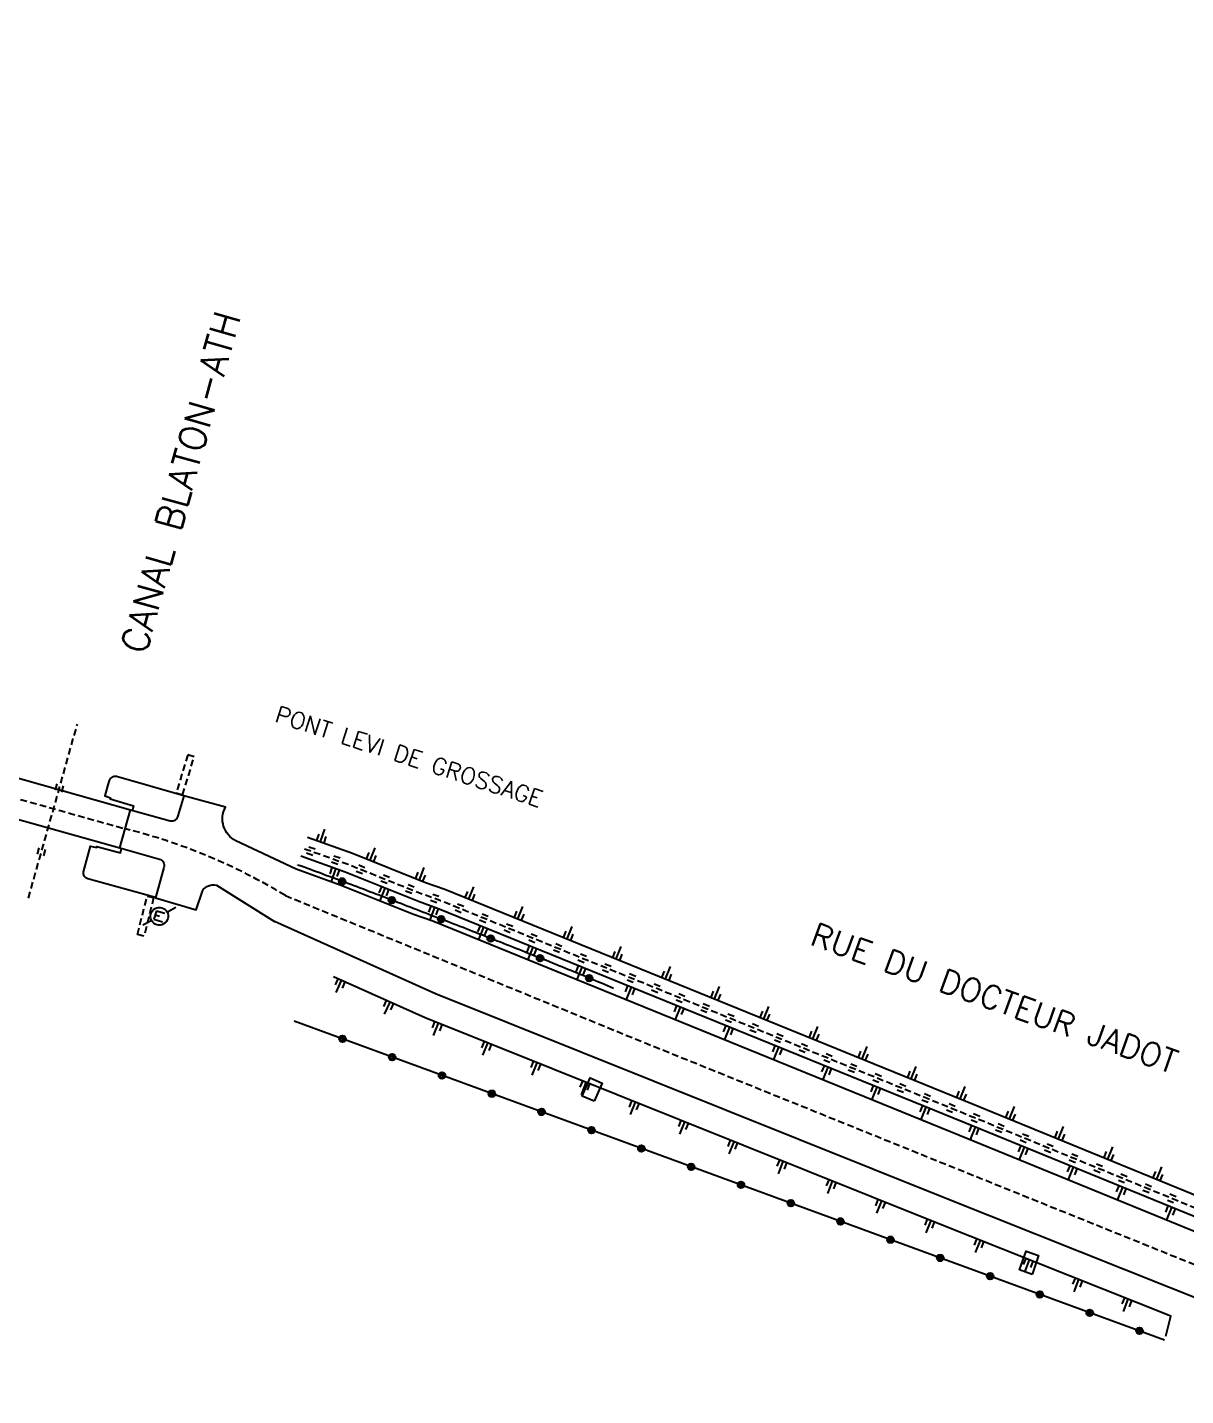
# Model space of a CAD drawing. Header units: millimetres. Extents: x 104999 to 106000, y 137000 to 138000.
# Drawn here: x 105821.1 to 105908.5, y 137565.4 to 137668.5 of the extents above; entities that cross this region are included whole.
import ezdxf
from ezdxf.enums import TextEntityAlignment as Align

# ---------------------------------------------------------------- set-up
doc = ezdxf.new("R2010")
doc.units = ezdxf.units.MM
doc.linetypes.add('DASHED', pattern=[0.75, 0.5, -0.25])
doc.layers.get('0').update_dxf_attribs({"linetype": 'CONTINUOUS'})
for name, color, linetype in [('W0001', 6, 'DASHED'), ('W0008', 7, 'CONTINUOUS'), ('W0112', 1, 'DASHED'), ('W0211', 2, 'CONTINUOUS'), ('W0220', 5, 'DASHED'), ('W0322', 7, 'CONTINUOUS'), ('W0334', 7, 'CONTINUOUS'), ('W0471', 7, 'CONTINUOUS'), ('W0500', 5, 'DASHED'), ('W0984', 7, 'CONTINUOUS'), ('W0989', 7, 'CONTINUOUS'), ('W1471', 7, 'CONTINUOUS')]:
    doc.layers.add(name, color=color, linetype=linetype)
doc.styles.get("Standard").update_dxf_attribs({"font": 'romans.shx', "width": 0.85})

# ---------------------------------------------------------------- blocks, each defined once
blk = doc.blocks.new('t322o')
at = {"color": 0, "linetype": 'Continuous'}
for radius in [0.25, 0.15]:
    blk.add_circle((0, 0), radius, dxfattribs=at)
blk = doc.blocks.new('t211o')
at = {"color": 0, "linetype": 'Continuous'}
for p, q in [((-0.29, 0.5), (-0.29, 0)), ((0, 1), (0, 0)), ((0.29, 0.5), (0.29, 0))]:
    blk.add_line(p, q, dxfattribs=at)
blk = doc.blocks.new('t220o')
at = {"color": 0, "linetype": 'Continuous'}
for p, q in [((-0.25, 0.25), (0.25, 0.25)), ((-0.25, -0.25), (0.25, -0.25))]:
    blk.add_line(p, q, dxfattribs=at)
blk = doc.blocks.new('T471')
for p, q in [((-0.333334, 0.333334), (-0.333334, -0.333334)), ((-0.333334, 0.333334), (0.333334, 0.333334)), ((-0.333334, 0), (0, 0)), ((0.500001, 0.500001), (1.000002, 1.000002)), ((-0.500001, -0.500001), (-1.000002, -1.000002)), ((-0.333334, -0.333334), (0.333334, -0.333334))]:
    blk.add_line(p, q)
blk.add_ellipse((0, 0), major_axis=(0.471405, 0.471405), ratio=1, start_param=5.4977871438, end_param=11.780972451)
blk = doc.blocks.new('T1471')
at = {"color": 0, "linetype": 'Continuous', "flags": 128}
blk.add_lwpolyline([(-0.75, -0.5), (-0.75, 0.5), (0.75, 0.5), (0.75, -0.5), (-0.75, -0.5)], dxfattribs=at)

msp = doc.modelspace()

# ---------------------------------------------------------------- linework, layer by layer
at = {"layer": 'W0001'}
msp.add_lwpolyline([(105432, 137816.34, -0.039176), (105455.16, 137810.61, -0.057606), (105477.92, 137800.88), (105511.41, 137780.94), (105518.76, 137776.62), (105524.04, 137773.51), (105562.78, 137750.93), (105593.16, 137732.92), (105609.05, 137723.66), (105658.6, 137694.72), (105710.16, 137664.69), (105719.21, 137659.43), (105734.24, 137651.26), (105753.4, 137641.63), (105781.67, 137627.35), (105809.49, 137613.3, 0.003427), (105819.17, 137610.72), (105828.51, 137608.1, -0.075468), (105840.58, 137603.07)], format="xyb", dxfattribs=at)
at = {"layer": 'W0001', "flags": 128}
msp.add_lwpolyline([(105840.58, 137603.07), (105866.87, 137592.3), (105880.22, 137586.91), (105887.89, 137583.81), (105894.14, 137581.29), (105902.55, 137577.9), (105912.26, 137573.98), (105918.58, 137571.44), (105923.36, 137569.68), (105927.21, 137568.03), (105931.45, 137566.61), (105935.76, 137565.73), (105940.87, 137565.36), (105946.86, 137565.51), (105953.62, 137566.24), (105962.75, 137568.15), (105967.87, 137569.57), (105972.02, 137570.95), (105979.88, 137573.98), (106000, 137583.98)], dxfattribs=at)
at = {"layer": 'W0008'}
for points in [[(105815.2, 137615.68), (105814.72, 137613.97), (105814.75, 137613.72), (105815.05, 137613.45), (105819.57, 137612.17), (105828.91, 137609.52), (105831.9, 137608.7, 0.412097), (105832.51, 137609.07), (105832.95, 137610.59)], [(105813.19, 137608.56), (105813.68, 137610.27), (105813.84, 137610.47), (105814.23, 137610.54), (105818.76, 137609.27), (105828.11, 137606.67), (105831.09, 137605.82, -0.412097), (105831.42, 137605.18), (105830.79, 137602.9), (105833.86, 137602), (105834.33, 137603.41, -0.347262), (105835.39, 137603.84), (105839.77, 137601.1)], [(105841.39, 137605.05), (105836.84, 137607.2, -0.415304), (105836.06, 137609.73), (105832.93, 137610.59)]]:
    msp.add_lwpolyline(points, format="xyb", dxfattribs=at)
at = {"layer": 'W0008', "flags": 128}
for points in [[(105915.81, 137574.99), (105891.41, 137584.97), (105851.69, 137601.13), (105850.24, 137601.65), (105844.72, 137603.85), (105841.39, 137605.05)], [(105924.13, 137566.79), (105890.33, 137580.25), (105851.89, 137595.66), (105839.77, 137601.1)]]:
    msp.add_lwpolyline(points, dxfattribs=at)
at = {"layer": 'W0112'}
for points in [[(105832.82, 137610.67), (105833.71, 137613.52), (105833.23, 137613.67), (105832.35, 137610.82)], [(105830.65, 137602.91), (105829.92, 137600.01), (105829.43, 137600.14), (105830.16, 137603.03)]]:
    msp.add_lwpolyline(points, close=True, dxfattribs=at)
at = {"layer": 'W0211', "flags": 128}
for points in [[(105842.26, 137607.48), (105845.63, 137606.26), (105851.15, 137604.06), (105852.61, 137603.54), (105892.39, 137587.36), (105916.81, 137577.37)], [(105916.22, 137575.95), (105891.81, 137585.94), (105852.06, 137602.1), (105850.61, 137602.63), (105845.09, 137604.83), (105841.74, 137606.03)], [(105906.97, 137569.85), (105907.33, 137571.36), (105889.6, 137578.42), (105851.12, 137593.84), (105844.2, 137596.95)]]:
    msp.add_lwpolyline(points, dxfattribs=at)
at = {"layer": 'W0220'}
msp.add_line((105821.21, 137602.87), (105824.9, 137615.99), dxfattribs=at)
at = {"layer": 'W0220', "flags": 128}
msp.add_lwpolyline([(105946.69, 137569.69), (105946.45, 137569.68), (105946.21, 137569.68), (105945.96, 137569.67), (105945.72, 137569.67), (105945.48, 137569.67), (105945.24, 137569.67), (105945, 137569.67), (105944.76, 137569.67), (105944.52, 137569.67), (105944.27, 137569.68), (105944.03, 137569.68), (105943.79, 137569.69), (105943.55, 137569.69), (105943.31, 137569.7), (105943.07, 137569.71), (105942.83, 137569.72), (105942.59, 137569.73), (105942.35, 137569.74), (105942.11, 137569.76), (105941.87, 137569.77), (105941.63, 137569.78), (105941.39, 137569.8), (105941.14, 137569.82), (105940.9, 137569.84), (105940.66, 137569.86), (105940.42, 137569.88), (105940.18, 137569.9), (105939.94, 137569.92), (105939.7, 137569.94), (105939.46, 137569.97), (105939.22, 137570), (105938.98, 137570.02), (105938.74, 137570.05), (105938.51, 137570.08), (105938.27, 137570.11), (105938.03, 137570.14), (105937.79, 137570.18), (105937.55, 137570.21), (105937.31, 137570.25), (105937.07, 137570.28), (105936.83, 137570.32), (105936.59, 137570.36), (105936.35, 137570.4), (105936.11, 137570.45), (105935.87, 137570.49), (105935.63, 137570.54), (105935.39, 137570.58), (105935.16, 137570.63), (105934.92, 137570.68), (105934.68, 137570.73), (105934.44, 137570.78), (105934.2, 137570.83), (105933.97, 137570.88), (105933.73, 137570.94), (105933.49, 137570.99), (105933.25, 137571.05), (105933.02, 137571.1), (105932.78, 137571.16), (105932.54, 137571.22), (105932.3, 137571.28), (105932.07, 137571.34), (105931.83, 137571.4), (105931.59, 137571.46), (105931.36, 137571.53), (105931.12, 137571.59), (105930.88, 137571.66), (105930.65, 137571.72), (105930.41, 137571.79), (105930.17, 137571.85), (105929.93, 137571.92), (105929.7, 137571.99), (105929.46, 137572.06), (105929.22, 137572.13), (105928.99, 137572.2), (105928.75, 137572.27), (105928.51, 137572.34), (105928.28, 137572.41), (105928.04, 137572.48), (105927.8, 137572.56), (105927.56, 137572.63), (105927.33, 137572.7), (105927.09, 137572.78), (105926.85, 137572.85), (105926.62, 137572.92), (105926.38, 137573), (105926.14, 137573.07), (105925.9, 137573.15), (105925.66, 137573.22), (105925.43, 137573.3), (105925.19, 137573.38), (105924.95, 137573.45), (105924.71, 137573.53), (105924.47, 137573.6), (105924.23, 137573.68), (105923.99, 137573.76, 0.000012), (105923.99, 137573.76), (105923.76, 137573.83, 0.000037), (105923.76, 137573.83), (105923.52, 137573.91, 0.000063), (105923.52, 137573.91), (105923.28, 137573.99, 0.000088), (105923.28, 137573.99), (105923.04, 137574.06, 0.000114), (105923.04, 137574.06), (105922.8, 137574.14), (105922.57, 137574.21), (105922.34, 137574.29), (105922.11, 137574.36), (105921.88, 137574.44), (105921.65, 137574.52), (105921.42, 137574.59), (105921.19, 137574.67), (105920.97, 137574.75), (105920.74, 137574.83), (105920.51, 137574.91), (105920.28, 137574.99), (105920.06, 137575.08), (105919.83, 137575.16), (105919.61, 137575.24), (105919.38, 137575.33), (105919.15, 137575.42), (105918.93, 137575.5), (105918.7, 137575.59), (105918.48, 137575.68), (105918.26, 137575.77), (105918.03, 137575.86), (105917.81, 137575.95), (105917.59, 137576.04), (105917.36, 137576.13), (105917.14, 137576.22), (105916.92, 137576.32), (105916.7, 137576.41), (105916.46, 137576.52), (105892.04, 137586.51), (105852.28, 137602.68), (105850.82, 137603.2), (105845.31, 137605.4), (105841.94, 137606.61)], format="xyb", dxfattribs=at)
at = {"layer": 'W0322', "flags": 128}
for points in [[(105865.33, 137596.07), (105865.1, 137596.17), (105864.87, 137596.27), (105864.64, 137596.36), (105864.41, 137596.46), (105864.18, 137596.55), (105863.95, 137596.65), (105863.72, 137596.74), (105863.49, 137596.84), (105863.26, 137596.93), (105863.03, 137597.03), (105862.8, 137597.12), (105862.57, 137597.22), (105862.34, 137597.31), (105862.11, 137597.41), (105861.88, 137597.5), (105861.65, 137597.59), (105861.42, 137597.69), (105861.19, 137597.78), (105860.96, 137597.87), (105860.73, 137597.97), (105860.5, 137598.06), (105860.27, 137598.16), (105860.04, 137598.25), (105859.81, 137598.34), (105859.58, 137598.43), (105859.35, 137598.53), (105859.12, 137598.62), (105858.89, 137598.71), (105858.66, 137598.8), (105858.43, 137598.9), (105858.19, 137598.99), (105857.96, 137599.08), (105857.73, 137599.18), (105857.49, 137599.27), (105857.26, 137599.36), (105857.02, 137599.45), (105856.79, 137599.55), (105856.56, 137599.64), (105856.32, 137599.73), (105856.09, 137599.82), (105855.85, 137599.91), (105855.62, 137600.01), (105855.38, 137600.1), (105855.15, 137600.19), (105854.91, 137600.28), (105854.68, 137600.37), (105854.45, 137600.46), (105854.21, 137600.55), (105853.98, 137600.65), (105853.74, 137600.74), (105853.51, 137600.83), (105853.27, 137600.92), (105853.04, 137601.01), (105852.8, 137601.1), (105852.57, 137601.19), (105852.33, 137601.28), (105852.1, 137601.37), (105851.86, 137601.46), (105851.63, 137601.55), (105851.39, 137601.64), (105851.16, 137601.73), (105850.92, 137601.82), (105850.69, 137601.91), (105850.45, 137602.01), (105850.22, 137602.1), (105849.98, 137602.19), (105849.75, 137602.28), (105849.51, 137602.37), (105849.28, 137602.46), (105849.04, 137602.55), (105848.81, 137602.64), (105848.58, 137602.73), (105848.34, 137602.82), (105848.11, 137602.91), (105847.87, 137603), (105847.64, 137603.09), (105847.4, 137603.18), (105847.17, 137603.27), (105846.93, 137603.36), (105846.7, 137603.45), (105846.46, 137603.54), (105846.23, 137603.63), (105845.99, 137603.72), (105845.76, 137603.8), (105845.52, 137603.89), (105845.29, 137603.98), (105845.05, 137604.07), (105844.82, 137604.16), (105844.58, 137604.25), (105844.35, 137604.33), (105844.11, 137604.42), (105843.88, 137604.51), (105843.64, 137604.59), (105843.41, 137604.68), (105843.17, 137604.77), (105842.94, 137604.85), (105842.71, 137604.94), (105842.47, 137605.03), (105842.24, 137605.11), (105842, 137605.2), (105841.77, 137605.29), (105841.53, 137605.37), (105841.52, 137605.38)], [(105906.85, 137569.55), (105841.24, 137593.59)]]:
    msp.add_lwpolyline(points, dxfattribs=at)
at = {"layer": 'W0334'}
for points in [[(105832.93, 137610.59), (105827.85, 137612.04, 0.385003), (105827.29, 137611.75), (105827.2, 137611.42), (105826.96, 137610.58), (105827.4, 137610.43), (105827.37, 137610.36), (105829.14, 137609.84), (105829.05, 137609.51)], [(105830.78, 137602.91), (105825.68, 137604.33, -0.385003), (105825.37, 137604.87), (105825.89, 137606.79), (105826.34, 137606.69), (105826.36, 137606.77), (105828.14, 137606.29), (105828.23, 137606.61)]]:
    msp.add_lwpolyline(points, format="xyb", dxfattribs=at)
for points in [[(105828.11, 137606.67), (105828.91, 137609.52)], [(105825.42, 137604.55), (105825.42, 137604.55), (105825.42, 137604.55)]]:
    msp.add_lwpolyline(points, dxfattribs=at)

# ---------------------------------------------------------------- block references
at = {"layer": 'W0211'}
for p, rotation in [((105843.2, 137607.14), 340.2914336010419), ((105846.95, 137605.74), 338.2615710809916), ((105844.39, 137605.08), 160.2914336018063), ((105850.66, 137604.26), 338.2615710809916), ((105848.11, 137603.62), 158.2615710809627), ((105854.39, 137602.81), 337.86674578017), ((105851.84, 137602.18), 160.1339850297152), ((105858.09, 137601.31), 337.86674578017), ((105855.55, 137600.68), 157.8667457801661), ((105861.8, 137599.8), 337.86674578017), ((105859.26, 137599.18), 157.8667457801661), ((105865.5, 137598.29), 337.86674578017), ((105862.96, 137597.67), 157.8667457801661), ((105869.21, 137596.79), 337.86674578017), ((105844.82, 137596.67), 155.8127530550043), ((105866.67, 137596.16), 157.8667457801661), ((105872.92, 137595.28), 337.86674578017), ((105848.47, 137595.03), 155.8127530550043), ((105870.37, 137594.66), 157.8667457801661), ((105876.62, 137593.77), 337.86674578017), ((105852.13, 137593.44), 158.1588779420498), ((105874.08, 137593.15), 157.8667457801661), ((105880.33, 137592.27), 337.86674578017), ((105855.85, 137591.95), 158.1588779420498), ((105877.78, 137591.64), 157.8667457801661), ((105884.03, 137590.76), 337.86674578017), ((105859.56, 137590.46), 158.1588779420498), ((105881.49, 137590.13), 157.8667457801661), ((105887.74, 137589.25), 337.86674578017), ((105863.27, 137588.97), 158.1588779420498), ((105885.19, 137588.63), 157.8667457801661), ((105891.44, 137587.74), 337.86674578017), ((105866.98, 137587.48), 158.1588779420498), ((105888.9, 137587.12), 157.8667457801661), ((105895.14, 137586.23), 337.7492775998479), ((105870.7, 137586), 158.1588779420498), ((105892.6, 137585.61), 157.7492775998337), ((105898.85, 137584.72), 337.7492775998479), ((105874.41, 137584.51), 158.1588779420498), ((105896.31, 137584.1), 157.7492775998337), ((105902.55, 137583.2), 337.7492775998479), ((105878.12, 137583.02), 158.1588779420498), ((105900.01, 137582.58), 157.7492775998337), ((105906.25, 137581.69), 337.7492775998479), ((105881.84, 137581.53), 158.1588779420498), ((105903.71, 137581.07), 157.7492775998337), ((105885.55, 137580.04), 158.1588779420498), ((105907.41, 137579.55), 157.7492775998337), ((105889.26, 137578.56), 158.1588779420498), ((105892.98, 137577.07), 158.2922051075039), ((105896.69, 137575.6), 158.2922051075039), ((105900.41, 137574.12), 158.2922051075039), ((105904.13, 137572.64), 158.2922051075039)]:
    msp.add_blockref('t211o', p, dxfattribs=dict(at, rotation=rotation))
at = {"layer": 'W0220'}
for p, rotation in [((105823.55, 137611.18), 74.31526064782729), ((105822.2, 137606.36), 74.31526064782729), ((105842.5, 137606.41), 160.2914336011149), ((105844.38, 137605.73), 160.2914336011149), ((105846.25, 137605.03), 158.2615710810775), ((105848.11, 137604.29), 158.2615710810775), ((105849.97, 137603.55), 158.2615710810775), ((105851.84, 137602.84), 160.1339850302542), ((105853.7, 137602.1), 157.8667457801691), ((105855.55, 137601.35), 157.8667457801691), ((105857.4, 137600.59), 157.8667457801691), ((105859.25, 137599.84), 157.8667457801691), ((105861.11, 137599.09), 157.8667457801691), ((105862.96, 137598.33), 157.8667457801691), ((105864.81, 137597.58), 157.8667457801691), ((105866.67, 137596.83), 157.8667457801691), ((105868.52, 137596.07), 157.8667457801691), ((105870.37, 137595.32), 157.8667457801691), ((105872.22, 137594.57), 157.8667457801691), ((105874.08, 137593.81), 157.8667457801691), ((105875.93, 137593.06), 157.8667457801691), ((105877.78, 137592.31), 157.8667457801691), ((105879.63, 137591.55), 157.8667457801691), ((105881.49, 137590.8), 157.8667457801691), ((105883.34, 137590.04), 157.8667457801691), ((105885.19, 137589.29), 157.8667457801691), ((105887.04, 137588.54), 157.8667457801691), ((105888.9, 137587.78), 157.8667457801691), ((105890.75, 137587.03), 157.8667457801691), ((105892.6, 137586.28), 157.7492775998561), ((105894.45, 137585.52), 157.7492775998561), ((105896.3, 137584.76), 157.7492775998561), ((105898.15, 137584), 157.7492775998561), ((105900.01, 137583.25), 157.7492775998561), ((105901.86, 137582.49), 157.7492775998561), ((105903.71, 137581.73), 157.7492775998561), ((105905.56, 137580.97), 157.7492775998561), ((105907.41, 137580.22), 157.7492775998561)]:
    msp.add_blockref('t220o', p, dxfattribs=dict(at, rotation=rotation))
at = {"layer": 'W0322'}
for p, rotation in [((105844.86, 137604.14), 159.5073417529611), ((105848.6, 137602.72), 158.9442606634718), ((105852.33, 137601.28), 158.8998090244035), ((105856.06, 137599.83), 158.609904252349), ((105859.78, 137598.35), 158.0455905944796), ((105863.48, 137596.84), 157.5565028991881), ((105844.88, 137592.26), 159.8764824549843), ((105848.64, 137590.88), 159.8764824549843), ((105852.39, 137589.5), 159.8764824549843), ((105856.15, 137588.13), 159.8764824549843), ((105859.9, 137586.75), 159.8764824549843), ((105863.66, 137585.38), 159.8764824549843), ((105867.42, 137584), 159.8764824549843), ((105871.17, 137582.62), 159.8764824549843), ((105874.93, 137581.25), 159.8764824549843), ((105878.68, 137579.87), 159.8764824549843), ((105882.44, 137578.5), 159.8764824549843), ((105886.2, 137577.12), 159.8764824549843), ((105889.95, 137575.74), 159.8764824549843), ((105893.71, 137574.37), 159.8764824549843), ((105897.46, 137572.99), 159.8764824549843), ((105901.22, 137571.61), 159.8764824549843), ((105904.97, 137570.24), 159.8764824549843)]:
    msp.add_blockref('t322o', p, dxfattribs=dict(at, rotation=rotation))
at = {"layer": 'W0471', "rotation": 343.631228411258}
msp.add_blockref('T471', (105831.08, 137601.51), dxfattribs=at)
at = {"layer": 'W1471'}
for p, rotation in [((105863.71, 137588.44), 66.32554675231793), ((105896.65, 137575.38), 70.47954531621178)]:
    msp.add_blockref('T1471', p, dxfattribs=dict(at, rotation=rotation))

# ---------------------------------------------------------------- texts
at = {"layer": 'W0500'}
msp.add_text('CANAL BLATON-ATH', height=2, rotation=74.3153, dxfattribs=at).set_placement((105832.68, 137634.25), align=Align.MIDDLE)
at = {"layer": 'W0984'}
msp.add_text('PONT LEVI DE GROSSAGE', height=1.25, rotation=341.9989, dxfattribs=at).set_placement((105849.91, 137613.55), align=Align.MIDDLE)
at = {"layer": 'W0989'}
msp.add_text('RUE DU DOCTEUR JADOT', height=1.75, rotation=340.3366, dxfattribs=at).set_placement((105894.04, 137595.33), align=Align.MIDDLE)

doc.saveas('drawing.dxf')
